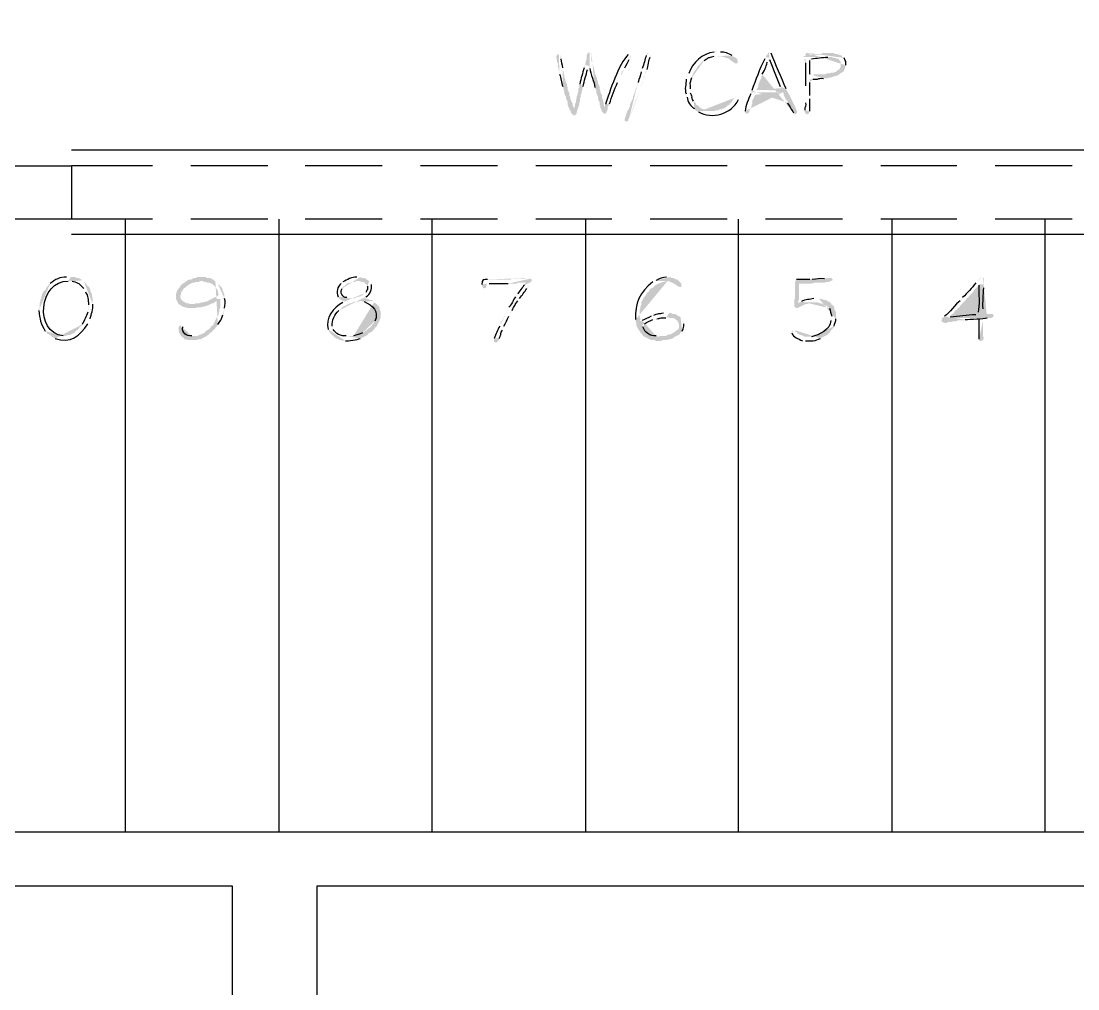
# Model space of a CAD drawing. Header units: inches. Extents: x -167 to 6071, y -6287 to -2731.
# Drawn here: x 1539.6 to 1608.5, y -5839.3 to -5776.1 of the extents above; entities that cross this region are included whole.
import ezdxf

# ---------------------------------------------------------------- set-up
doc = ezdxf.new("R2010")
doc.units = ezdxf.units.IN
doc.header["$LTSCALE"] = 96
doc.header["$MEASUREMENT"] = 0
doc.layers.add('PDF_Geometry', color=7, linetype='Continuous', true_color=0x4a4a4a)
doc.layers.add('PDF_Solid Fills', color=7, linetype='Continuous')

msp = doc.modelspace()

# ---------------------------------------------------------------- hatches: boundary and pattern name
at = {"layer": 'PDF_Solid Fills', "transparency": 33554559}
h = msp.add_hatch(color=256, dxfattribs=at)
h.paths.add_polyline_path([(1574.677, -5778.282), (1574.57, -5778.335), (1574.517, -5778.442), (1574.517, -5778.549), (1574.57, -5778.709), (1574.57, -5778.815), (1574.623, -5778.922), (1574.623, -5779.189), (1574.677, -5779.242), (1574.677, -5779.349), (1574.73, -5779.455), (1574.73, -5779.615)], flags=0)
h.paths.add_polyline_path([(1574.943, -5780.415), (1574.997, -5780.522), (1574.997, -5780.629), (1575.05, -5780.789), (1575.05, -5780.895), (1575.103, -5781.002), (1575.157, -5781.109), (1575.157, -5781.215), (1575.21, -5781.322), (1575.263, -5781.429), (1575.263, -5781.589), (1575.317, -5781.749), (1575.423, -5781.962), (1575.477, -5782.069), (1575.477, -5782.122), (1575.53, -5782.175), (1575.637, -5782.282), (1575.743, -5782.282), (1575.85, -5782.175), (1575.85, -5782.069), (1575.903, -5781.909), (1575.69, -5781.909), (1575.69, -5781.855), (1575.637, -5781.749), (1575.583, -5781.642), (1575.583, -5781.535), (1575.53, -5781.429), (1575.477, -5781.322), (1575.423, -5781.215), (1575.423, -5781.109), (1575.37, -5781.002), (1575.37, -5780.842), (1575.317, -5780.735), (1575.263, -5780.629), (1575.263, -5780.469), (1575.21, -5780.362), (1575.21, -5780.255), (1575.103, -5780.042), (1575.103, -5779.935), (1575.05, -5779.829), (1575.05, -5779.669), (1574.997, -5779.562), (1574.997, -5779.455), (1574.943, -5779.349), (1574.943, -5779.189)], flags=0)
h.paths.add_polyline_path([(1574.837, -5778.602), (1574.837, -5778.549), (1574.783, -5778.389), (1574.73, -5778.335)], flags=0)
h = msp.add_hatch(color=256, dxfattribs=at)
h.paths.add_polyline_path([(1576.703, -5778.175), (1576.65, -5778.175), (1576.543, -5778.282), (1576.49, -5778.389), (1576.49, -5778.655), (1576.437, -5778.762), (1576.437, -5778.869), (1576.383, -5778.975), (1576.65, -5779.082), (1576.65, -5779.135), (1576.703, -5779.242)], flags=0)
h.paths.add_polyline_path([(1577.023, -5780.469), (1577.13, -5780.682), (1577.13, -5780.842), (1577.183, -5780.949), (1577.237, -5781.109), (1577.237, -5781.215), (1577.29, -5781.375), (1577.343, -5781.429), (1577.343, -5781.589), (1577.397, -5781.695), (1577.397, -5781.802), (1577.45, -5781.909), (1577.503, -5782.069), (1577.557, -5782.122), (1577.663, -5782.175), (1577.77, -5782.175), (1577.77, -5782.122), (1577.877, -5781.909), (1577.877, -5781.749), (1577.663, -5781.749), (1577.61, -5781.589), (1577.61, -5781.482), (1577.557, -5781.375), (1577.557, -5781.269), (1577.503, -5781.162), (1577.503, -5781.002), (1577.45, -5780.895), (1577.397, -5780.789), (1577.397, -5780.682), (1577.343, -5780.575), (1577.343, -5780.415), (1577.29, -5780.309), (1577.237, -5780.202), (1577.237, -5780.095), (1577.183, -5779.989), (1577.183, -5779.882), (1577.077, -5779.669), (1577.023, -5779.455), (1576.97, -5779.242), (1576.917, -5779.082), (1576.863, -5778.975), (1576.863, -5778.815), (1576.81, -5778.762), (1576.81, -5778.442), (1576.863, -5778.335), (1576.81, -5778.229)], flags=0)
h = msp.add_hatch(color=256, dxfattribs=at)
h.paths.add_polyline_path([(1579.263, -5778.335), (1579.21, -5778.335)], flags=0)
h.paths.add_polyline_path([(1577.717, -5781.589), (1577.663, -5781.749), (1577.877, -5781.749), (1577.93, -5781.642), (1577.983, -5781.535)], flags=0)
h.paths.add_polyline_path([(1578.517, -5780.149), (1578.623, -5779.935), (1578.677, -5779.829), (1578.73, -5779.722), (1578.73, -5779.615), (1578.783, -5779.509), (1578.837, -5779.402), (1578.943, -5779.295), (1578.997, -5779.189)], flags=0)
h.paths.add_polyline_path([(1579.263, -5778.655), (1579.37, -5778.495), (1579.37, -5778.335)], flags=0)
h = msp.add_hatch(color=256, dxfattribs=at)
h.paths.add_polyline_path([(1580.543, -5778.229), (1580.49, -5778.229), (1580.437, -5778.282), (1580.383, -5778.389)], flags=0)
h.paths.add_polyline_path([(1580.117, -5779.242), (1580.117, -5779.349), (1580.063, -5779.455)], flags=0)
h.paths.add_polyline_path([(1579.85, -5780.149), (1579.85, -5780.255), (1579.797, -5780.362), (1579.743, -5780.469), (1579.69, -5780.575), (1579.69, -5780.682), (1579.637, -5780.789), (1579.583, -5780.949), (1579.53, -5781.055), (1579.53, -5781.162), (1579.477, -5781.269), (1579.317, -5781.589), (1579.317, -5781.695), (1579.263, -5781.855), (1579.157, -5782.015), (1579.103, -5782.175), (1579.05, -5782.335), (1578.997, -5782.442), (1578.997, -5782.549), (1578.943, -5782.549), (1578.997, -5782.655), (1579.103, -5782.709), (1579.157, -5782.655), (1579.21, -5782.655), (1579.21, -5782.549), (1579.263, -5782.495)], flags=0)
h.paths.add_polyline_path([(1579.263, -5782.495, 0.021773), (1580.01, -5780.522)], flags=0)
h.paths.add_polyline_path([(1580.01, -5780.522), (1580.063, -5780.415), (1580.117, -5780.255), (1580.117, -5780.149), (1580.17, -5780.042), (1580.223, -5779.935), (1580.223, -5779.829), (1580.33, -5779.615), (1580.33, -5779.509), (1580.383, -5779.402), (1580.437, -5779.295)], flags=0)
h.paths.add_polyline_path([(1580.65, -5778.495), (1580.65, -5778.389), (1580.597, -5778.282)], flags=0)
h = msp.add_hatch(color=256, dxfattribs=at)
h.paths.add_polyline_path([(1585.023, -5778.122), (1584.917, -5778.122), (1584.81, -5778.175)], flags=0)
h.paths.add_polyline_path([(1583.157, -5779.562), (1583.103, -5779.669), (1583.05, -5779.775), (1582.997, -5779.935)], flags=0)
h.paths.add_polyline_path([(1582.997, -5780.895), (1582.997, -5781.002), (1583.05, -5781.109)], flags=0)
h.paths.add_polyline_path([(1583.53, -5781.855), (1583.583, -5781.962), (1583.69, -5782.015), (1584.703, -5782.015), (1584.597, -5782.015), (1584.437, -5781.962), (1584.33, -5781.962), (1584.223, -5781.909), (1584.117, -5781.909), (1584.01, -5781.855), (1583.903, -5781.802), (1583.743, -5781.642), (1583.637, -5781.589), (1583.637, -5781.535), (1583.53, -5781.429), (1583.477, -5781.375)], flags=0)
h.paths.add_polyline_path([(1583.263, -5780.842), (1583.263, -5780.575)], flags=0)
h.paths.add_polyline_path([(1583.37, -5779.829), (1583.37, -5779.722), (1583.477, -5779.509), (1583.53, -5779.402), (1583.637, -5779.295), (1583.69, -5779.189), (1583.743, -5779.082), (1583.797, -5779.029), (1583.903, -5778.975), (1583.957, -5778.869), (1584.063, -5778.762), (1584.17, -5778.709)], flags=0)
h.paths.add_polyline_path([(1584.81, -5778.442), (1586.037, -5778.442), (1585.983, -5778.389)], flags=0)
h.paths.add_polyline_path([(1585.237, -5778.175), (1585.13, -5778.122)], flags=0)
h = msp.add_hatch(color=256, dxfattribs=at)
h.paths.add_polyline_path([(1588.383, -5778.175), (1588.33, -5778.229), (1588.33, -5778.282), (1588.223, -5778.389), (1588.17, -5778.495), (1588.437, -5778.549), (1588.437, -5778.655)], flags=0)
h.paths.add_polyline_path([(1589.13, -5780.415), (1589.183, -5780.522), (1587.583, -5780.629), (1589.557, -5780.682), (1589.503, -5780.575)], flags=0)
h.paths.add_polyline_path([(1588.543, -5778.229), (1588.49, -5778.175)], flags=0)
h = msp.add_hatch(color=256, dxfattribs=at)
h.paths.add_polyline_path([(1590.943, -5778.229), (1590.837, -5778.229), (1590.783, -5778.282), (1590.783, -5778.389), (1590.677, -5778.442), (1590.623, -5778.495), (1592.49, -5778.495), (1592.597, -5778.549), (1592.703, -5778.549), (1592.81, -5778.602), (1592.917, -5778.602), (1592.97, -5778.655), (1593.023, -5778.762), (1593.077, -5778.815), (1593.077, -5779.135), (1593.023, -5779.242), (1592.97, -5779.295), (1592.863, -5779.349), (1592.757, -5779.455), (1592.597, -5779.509), (1592.437, -5779.509), (1592.383, -5779.562), (1592.17, -5779.562), (1592.063, -5779.615), (1591.37, -5779.615), (1591.21, -5779.669), (1591.05, -5779.669), (1592.917, -5779.669), (1593.023, -5779.562), (1593.13, -5779.509), (1593.237, -5779.455), (1593.29, -5779.349), (1593.343, -5779.242), (1593.343, -5779.135), (1593.397, -5779.029)], flags=0)
h.paths.add_polyline_path([(1593.29, -5778.549), (1593.183, -5778.495), (1593.13, -5778.389), (1593.077, -5778.389), (1593.023, -5778.335), (1591.05, -5778.335), (1590.997, -5778.229)], flags=0)
for points in [[(1592.277, -5778.229), (1591.903, -5778.229), (1591.797, -5778.282), (1591.423, -5778.282), (1591.317, -5778.335), (1591.05, -5778.335), (1593.023, -5778.335), (1592.917, -5778.335), (1592.81, -5778.282), (1592.703, -5778.282), (1592.597, -5778.229), (1592.437, -5778.229)], [(1586.037, -5778.442), (1585.023, -5778.442), (1585.29, -5778.442), (1585.397, -5778.495), (1585.503, -5778.495), (1585.557, -5778.549), (1585.663, -5778.549), (1585.77, -5778.602), (1585.877, -5778.709), (1585.983, -5778.762), (1586.037, -5778.815), (1586.143, -5778.869), (1586.25, -5778.922), (1586.357, -5778.869), (1586.357, -5778.709), (1586.303, -5778.602), (1586.25, -5778.549), (1586.143, -5778.495)], [(1551.37, -5792.842), (1551.103, -5792.842), (1550.997, -5792.895), (1550.89, -5792.895), (1550.783, -5792.949), (1550.677, -5793.002), (1550.517, -5793.002), (1550.41, -5793.109), (1550.303, -5793.162), (1550.25, -5793.215), (1550.143, -5793.269), (1549.983, -5793.429), (1549.93, -5793.535), (1549.823, -5793.642), (1549.77, -5793.749), (1549.717, -5793.909), (1549.717, -5794.282), (1549.77, -5794.389), (1549.877, -5794.602), (1550.783, -5794.602), (1550.623, -5794.602), (1550.517, -5794.549), (1550.41, -5794.549), (1550.303, -5794.495), (1550.197, -5794.442), (1550.143, -5794.389), (1550.037, -5794.282), (1549.983, -5794.175), (1549.983, -5794.069), (1550.037, -5793.962), (1550.037, -5793.855), (1550.143, -5793.695), (1550.197, -5793.589), (1550.303, -5793.535), (1550.41, -5793.429), (1550.517, -5793.375), (1550.57, -5793.322), (1550.677, -5793.269), (1550.783, -5793.215), (1550.89, -5793.215), (1550.997, -5793.162), (1551.157, -5793.162), (1551.263, -5793.109), (1552.277, -5793.109), (1552.17, -5793.055), (1552.117, -5793.002), (1552.01, -5792.949), (1551.903, -5792.895), (1551.743, -5792.895), (1551.637, -5792.842), (1551.53, -5792.842)], [(1552.117, -5794.229), (1552.01, -5794.282), (1551.903, -5794.335), (1551.69, -5794.442), (1551.583, -5794.442), (1551.477, -5794.495), (1551.37, -5794.495), (1551.21, -5794.549), (1550.997, -5794.549), (1550.89, -5794.602), (1549.877, -5794.602), (1549.983, -5794.655), (1550.037, -5794.709), (1550.143, -5794.762), (1550.25, -5794.815), (1550.357, -5794.815), (1550.463, -5794.869), (1550.997, -5794.869), (1551.103, -5794.815), (1551.37, -5794.815), (1551.477, -5794.762), (1551.583, -5794.762), (1551.69, -5794.709), (1551.743, -5794.709), (1551.957, -5794.602), (1552.063, -5794.549), (1552.17, -5794.549), (1552.277, -5794.442), (1552.383, -5794.389), (1552.49, -5794.335), (1552.543, -5794.282)], [(1590.41, -5794.495), (1590.303, -5794.549), (1590.89, -5794.602), (1590.997, -5794.549), (1591.157, -5794.549), (1591.263, -5794.495), (1591.423, -5794.495)]]:
    msp.add_hatch(color=256, dxfattribs=at).paths.add_polyline_path(points)
h = msp.add_hatch(color=256, dxfattribs=at)
h.paths.add_polyline_path([(1576.383, -5778.975), (1576.33, -5779.082), (1576.33, -5779.189)], flags=0)
h.paths.add_polyline_path([(1576.063, -5780.255), (1576.01, -5780.362), (1576.01, -5780.469), (1575.957, -5780.575), (1575.957, -5780.735), (1575.903, -5780.842), (1575.903, -5780.949), (1575.85, -5781.055), (1575.85, -5781.162), (1575.797, -5781.322), (1575.797, -5781.429), (1575.743, -5781.535), (1575.743, -5781.642), (1575.69, -5781.802), (1575.69, -5781.909), (1575.903, -5781.909), (1575.957, -5781.749), (1576.01, -5781.589), (1576.01, -5781.482), (1576.063, -5781.375), (1576.063, -5781.215), (1576.117, -5781.109), (1576.117, -5780.949), (1576.17, -5780.842), (1576.17, -5780.735), (1576.223, -5780.629), (1576.223, -5780.522), (1576.277, -5780.415)], flags=0)
h.paths.add_polyline_path([(1576.543, -5779.295), (1576.597, -5779.189), (1576.65, -5779.082)], flags=0)
h = msp.add_hatch(color=256, dxfattribs=at)
h.paths.add_polyline_path([(1588.17, -5778.495), (1588.117, -5778.602)], flags=0)
h.paths.add_polyline_path([(1587.263, -5780.682), (1587.21, -5780.789), (1589.29, -5780.789), (1589.343, -5780.842), (1589.343, -5780.949), (1589.45, -5781.162), (1589.503, -5781.269), (1589.61, -5781.375), (1589.61, -5781.482)], flags=0)
h.paths.add_polyline_path([(1589.983, -5782.122), (1590.09, -5782.229), (1590.197, -5782.175), (1590.25, -5782.069), (1589.77, -5781.055), (1589.717, -5780.949), (1589.663, -5780.842), (1589.61, -5780.789), (1589.557, -5780.682), (1587.583, -5780.629), (1587.69, -5780.415), (1587.69, -5780.309), (1587.743, -5780.149), (1587.903, -5779.829), (1587.903, -5779.775), (1587.957, -5779.722), (1587.957, -5779.615)], flags=0)
h.paths.add_polyline_path([(1588.277, -5778.815), (1588.383, -5778.709), (1588.437, -5778.549)], flags=0)
h = msp.add_hatch(color=256, dxfattribs=at)
h.paths.add_polyline_path([(1590.623, -5778.495), (1590.677, -5778.602), (1590.783, -5778.655), (1590.783, -5778.869)], flags=0)
h.paths.add_polyline_path([(1590.783, -5780.362), (1590.783, -5781.482)], flags=0)
h.paths.add_polyline_path([(1590.73, -5781.962), (1590.73, -5782.069), (1590.783, -5782.175), (1590.89, -5782.229), (1590.997, -5782.175), (1590.997, -5782.069), (1591.05, -5782.015)], flags=0)
h.paths.add_polyline_path([(1591.05, -5781.215), (1591.05, -5781.002)], flags=0)
h.paths.add_polyline_path([(1591.05, -5780.149), (1591.05, -5779.935), (1591.263, -5779.935)], flags=0)
h.paths.add_polyline_path([(1591.957, -5779.882), (1592.223, -5779.882), (1592.33, -5779.829), (1592.437, -5779.829), (1592.543, -5779.775), (1592.597, -5779.775), (1592.703, -5779.722), (1592.81, -5779.722), (1592.863, -5779.669), (1592.917, -5779.669), (1591.05, -5779.669), (1591.05, -5779.615)], flags=0)
h.paths.add_polyline_path([(1591.05, -5778.709), (1591.05, -5778.602), (1591.157, -5778.602)], flags=0)
h.paths.add_polyline_path([(1592.223, -5778.495), (1592.33, -5778.495)], flags=0)
h = msp.add_hatch(color=256, dxfattribs=at)
h.paths.add_polyline_path([(1586.25, -5781.109), (1586.143, -5781.162), (1586.037, -5781.269), (1585.93, -5781.482), (1585.823, -5781.535), (1585.823, -5781.589), (1585.717, -5781.642), (1585.61, -5781.749), (1585.503, -5781.802), (1585.397, -5781.855), (1585.29, -5781.909), (1585.183, -5781.909), (1585.077, -5781.962), (1584.97, -5781.962), (1584.81, -5782.015), (1583.69, -5782.015), (1583.797, -5782.069)], flags=0)
h.paths.add_polyline_path([(1586.41, -5781.269), (1586.357, -5781.162)], flags=0)
h = msp.add_hatch(color=256, dxfattribs=at)
h.paths.add_polyline_path([(1587.21, -5780.789), (1587.21, -5780.895)], flags=0)
h.paths.add_polyline_path([(1586.837, -5782.015), (1586.837, -5782.122), (1586.943, -5782.175), (1586.997, -5782.175), (1587.05, -5782.122), (1587.103, -5782.069), (1587.103, -5781.962), (1587.21, -5781.855), (1587.263, -5781.642), (1587.263, -5781.589), (1587.317, -5781.482), (1587.317, -5781.322), (1587.477, -5781.002), (1587.477, -5780.949), (1589.29, -5780.789)], flags=0)
h = msp.add_hatch(color=256, dxfattribs=at)
h.paths.add_polyline_path([(1542.73, -5792.789), (1542.57, -5792.842)], flags=0)
h.paths.add_polyline_path([(1541.503, -5793.269), (1541.397, -5793.322), (1541.397, -5793.375), (1541.29, -5793.482), (1541.183, -5793.695), (1541.077, -5793.749), (1541.023, -5793.855), (1540.97, -5793.962), (1540.917, -5794.122), (1540.917, -5794.229), (1540.863, -5794.335), (1540.863, -5794.442), (1540.81, -5794.549), (1540.81, -5794.815), (1540.757, -5794.922), (1540.757, -5795.029)], flags=0)
h.paths.add_polyline_path([(1541.183, -5796.362), (1541.29, -5796.469), (1541.29, -5796.522), (1541.397, -5796.575), (1541.503, -5796.629), (1541.61, -5796.735), (1542.41, -5796.682), (1542.357, -5796.682)], flags=0)
h.paths.add_polyline_path([(1542.677, -5793.109), (1543.583, -5793.055), (1543.53, -5793.002), (1543.423, -5792.949), (1543.317, -5792.895), (1543.21, -5792.895), (1543.103, -5792.842), (1542.837, -5792.842)], flags=0)
h = msp.add_hatch(color=256, dxfattribs=at)
h.paths.add_polyline_path([(1561.61, -5792.842), (1561.503, -5792.842)], flags=0)
h.paths.add_polyline_path([(1560.597, -5793.162), (1560.543, -5793.162), (1560.49, -5793.269)], flags=0)
h.paths.add_polyline_path([(1560.277, -5794.122), (1560.33, -5794.229), (1561.077, -5794.229), (1560.97, -5794.229), (1560.863, -5794.175)], flags=0)
h.paths.add_polyline_path([(1560.543, -5793.589), (1560.597, -5793.482), (1560.703, -5793.429), (1560.81, -5793.322), (1560.863, -5793.269), (1560.97, -5793.215), (1561.077, -5793.215), (1561.183, -5793.162), (1561.343, -5793.162), (1561.45, -5793.109), (1562.303, -5793.109), (1562.25, -5793.055), (1562.143, -5793.002), (1562.09, -5792.949), (1561.983, -5792.895), (1561.823, -5792.895), (1561.717, -5792.842)], flags=0)
h = msp.add_hatch(color=256, dxfattribs=at)
h.paths.add_polyline_path([(1572.703, -5792.895), (1572.543, -5792.895), (1572.437, -5792.949), (1571.637, -5792.949), (1571.53, -5793.002), (1570.037, -5793.002)], flags=0)
h.paths.add_polyline_path([(1569.663, -5793.322), (1569.663, -5793.429), (1569.717, -5793.482), (1569.717, -5793.535), (1569.823, -5793.589), (1569.93, -5793.535), (1569.93, -5793.482), (1569.983, -5793.375), (1569.983, -5793.322), (1569.93, -5793.269), (1570.143, -5793.269)], flags=0)
h.paths.add_polyline_path([(1571.37, -5793.269), (1571.903, -5793.269), (1572.01, -5793.215), (1572.543, -5793.215), (1572.863, -5793.162), (1572.917, -5793.109), (1572.917, -5793.055), (1572.863, -5792.949), (1572.81, -5792.949)], flags=0)
h = msp.add_hatch(color=256, dxfattribs=at)
h.paths.add_polyline_path([(1581.77, -5792.842), (1581.717, -5792.842)], flags=0)
h.paths.add_polyline_path([(1581.023, -5793.055), (1580.917, -5793.109), (1581.877, -5793.109), (1581.983, -5793.162), (1582.09, -5793.215), (1582.197, -5793.269), (1582.303, -5793.322), (1582.41, -5793.429), (1582.463, -5793.429), (1582.517, -5793.482), (1582.677, -5793.482), (1582.677, -5793.269), (1582.623, -5793.215), (1582.41, -5793.002), (1582.357, -5793.002), (1582.25, -5792.949), (1582.143, -5792.895), (1582.037, -5792.895), (1581.93, -5792.842)], flags=0)
h = msp.add_hatch(color=256, dxfattribs=at)
h.paths.add_polyline_path([(1592.383, -5792.895), (1592.223, -5792.895), (1592.01, -5792.949)], flags=0)
h.paths.add_polyline_path([(1591.21, -5793.002), (1591.05, -5793.002)], flags=0)
h.paths.add_polyline_path([(1590.197, -5793.002), (1590.143, -5793.055), (1590.09, -5793.162), (1590.09, -5794.229), (1590.037, -5794.335), (1590.037, -5794.709), (1590.09, -5794.815), (1590.197, -5794.869), (1590.25, -5794.869), (1590.357, -5794.815), (1590.463, -5794.762), (1590.57, -5794.709), (1590.677, -5794.655), (1590.783, -5794.602), (1590.89, -5794.602), (1590.303, -5794.549), (1590.303, -5794.389), (1590.357, -5794.282), (1590.357, -5793.269), (1591.157, -5793.269), (1591.37, -5793.215), (1592.01, -5793.215), (1592.117, -5793.162), (1592.33, -5793.162), (1592.383, -5793.109), (1592.437, -5793.109), (1592.49, -5793.055), (1592.543, -5793.055), (1592.543, -5793.002), (1592.49, -5792.949), (1592.49, -5792.895)], flags=0)
h = msp.add_hatch(color=256, dxfattribs=at)
h.paths.add_polyline_path([(1602.25, -5792.842), (1602.143, -5792.895), (1602.09, -5793.002), (1602.037, -5793.002), (1601.983, -5793.109), (1601.877, -5793.215)], flags=0)
h.paths.add_polyline_path([(1601.023, -5794.175), (1600.97, -5794.282), (1600.863, -5794.389)], flags=0)
h.paths.add_polyline_path([(1599.85, -5795.402), (1599.797, -5795.455), (1599.69, -5795.509), (1599.69, -5795.562), (1599.637, -5795.669), (1599.69, -5795.775), (1599.85, -5795.829), (1600.01, -5795.829), (1600.063, -5795.775), (1600.277, -5795.775), (1600.383, -5795.722), (1600.597, -5795.722), (1600.703, -5795.669), (1601.077, -5795.669), (1601.183, -5795.615)], flags=0)
h.paths.add_polyline_path([(1602.623, -5795.509), (1602.89, -5795.509), (1600.117, -5795.509), (1600.117, -5795.455), (1600.223, -5795.402), (1600.277, -5795.295), (1600.383, -5795.242), (1600.49, -5795.135), (1600.543, -5795.029), (1600.65, -5794.975), (1600.703, -5794.869), (1600.81, -5794.815), (1600.863, -5794.709), (1601.023, -5794.549), (1601.13, -5794.442), (1601.237, -5794.335), (1601.29, -5794.229), (1601.397, -5794.175), (1601.45, -5794.069), (1601.557, -5793.962), (1601.717, -5793.802), (1601.77, -5793.695), (1601.877, -5793.589), (1601.93, -5793.535), (1602.037, -5793.429), (1602.09, -5793.322), (1602.41, -5793.322), (1602.41, -5792.895), (1602.357, -5792.895)], flags=0)
h = msp.add_hatch(color=256, dxfattribs=at)
h.paths.add_polyline_path([(1543.583, -5793.055), (1542.677, -5793.109), (1542.943, -5793.109)], flags=0)
h.paths.add_polyline_path([(1543.69, -5793.589), (1543.743, -5793.695), (1543.797, -5793.802)], flags=0)
h.paths.add_polyline_path([(1544.01, -5794.655), (1543.957, -5794.762), (1543.957, -5795.135)], flags=0)
h.paths.add_polyline_path([(1543.583, -5795.935), (1543.53, -5796.042), (1543.423, -5796.095), (1543.37, -5796.202), (1543.263, -5796.309), (1543.157, -5796.362), (1543.103, -5796.469), (1542.89, -5796.575), (1542.73, -5796.629), (1542.623, -5796.629), (1542.517, -5796.682), (1542.41, -5796.682), (1541.61, -5796.735), (1541.717, -5796.789), (1541.823, -5796.842)], flags=0)
h.paths.add_polyline_path([(1543.957, -5795.882), (1544.01, -5795.775), (1544.117, -5795.562)], flags=0)
h.paths.add_polyline_path([(1544.277, -5794.602), (1544.277, -5794.229), (1544.223, -5794.069), (1544.223, -5793.962), (1544.17, -5793.855), (1544.117, -5793.749), (1544.117, -5793.642), (1544.063, -5793.535), (1544.01, -5793.482), (1543.903, -5793.375), (1543.85, -5793.269), (1543.69, -5793.109)], flags=0)
h = msp.add_hatch(color=256, dxfattribs=at)
h.paths.add_polyline_path([(1552.277, -5793.109), (1551.37, -5793.109), (1551.477, -5793.109), (1551.583, -5793.162), (1551.69, -5793.162), (1551.797, -5793.215), (1551.903, -5793.215), (1552.01, -5793.269), (1552.117, -5793.322), (1552.17, -5793.375), (1552.223, -5793.429), (1552.277, -5793.535), (1552.383, -5793.642), (1552.437, -5793.749), (1552.437, -5793.855), (1552.49, -5793.962), (1552.437, -5794.069), (1552.33, -5794.122), (1552.223, -5794.175), (1552.117, -5794.229), (1552.543, -5794.282), (1552.597, -5794.282), (1552.597, -5794.815), (1552.543, -5794.922), (1552.543, -5795.082), (1552.49, -5795.189), (1552.49, -5795.295), (1552.437, -5795.402), (1552.383, -5795.455), (1552.17, -5795.882), (1552.117, -5795.989), (1552.01, -5796.042), (1551.957, -5796.149), (1551.85, -5796.255), (1551.743, -5796.309), (1551.637, -5796.362), (1551.583, -5796.469), (1551.37, -5796.575), (1551.317, -5796.575), (1551.21, -5796.629), (1551.103, -5796.682), (1550.73, -5796.682), (1551.637, -5796.735), (1551.69, -5796.682), (1551.797, -5796.629), (1551.957, -5796.469), (1552.063, -5796.415), (1552.117, -5796.309), (1552.223, -5796.255), (1552.277, -5796.149), (1552.383, -5796.042), (1552.437, -5795.935)], flags=0)
h.paths.add_polyline_path([(1552.757, -5795.295), (1552.81, -5795.242), (1552.81, -5795.135), (1552.863, -5795.029), (1552.863, -5794.869)], flags=0)
h.paths.add_polyline_path([(1552.863, -5794.229), (1552.863, -5793.962), (1552.81, -5793.855), (1552.757, -5793.749), (1552.757, -5793.642), (1552.703, -5793.535), (1552.65, -5793.482), (1552.543, -5793.375), (1552.437, -5793.269), (1552.383, -5793.162)], flags=0)
h = msp.add_hatch(color=256, dxfattribs=at)
h.paths.add_polyline_path([(1562.303, -5793.109), (1561.557, -5793.109), (1561.717, -5793.109), (1561.823, -5793.162), (1561.93, -5793.162), (1562.037, -5793.215), (1562.037, -5793.269), (1562.143, -5793.322), (1562.197, -5793.429)], flags=0)
h.paths.add_polyline_path([(1562.09, -5793.855), (1561.983, -5793.909), (1561.877, -5794.015), (1561.77, -5794.069), (1561.663, -5794.122), (1561.557, -5794.122), (1561.45, -5794.175), (1561.343, -5794.229), (1560.33, -5794.229), (1560.383, -5794.282), (1560.597, -5794.389), (1560.757, -5794.442), (1560.703, -5794.442), (1560.597, -5794.495)], flags=0)
h.paths.add_polyline_path([(1559.637, -5796.255, 0.291201), (1560.757, -5797.002)], flags=0)
h.paths.add_polyline_path([(1561.717, -5796.842), (1561.823, -5796.789), (1561.877, -5796.789), (1561.983, -5796.735), (1560.917, -5796.682), (1560.81, -5796.682)], flags=0)
h.paths.add_polyline_path([(1559.957, -5796.255), (1559.903, -5796.149), (1559.903, -5796.042)], flags=0)
h.paths.add_polyline_path([(1560.33, -5795.029), (1560.437, -5794.922), (1560.543, -5794.869), (1560.543, -5794.815), (1560.65, -5794.762), (1560.757, -5794.709), (1560.863, -5794.655), (1560.97, -5794.602), (1561.077, -5794.549), (1561.13, -5794.549), (1561.237, -5794.495), (1561.397, -5794.442), (1561.61, -5794.442), (1561.77, -5794.389), (1562.57, -5794.389), (1562.463, -5794.335), (1562.357, -5794.335), (1562.25, -5794.282), (1562.09, -5794.229), (1561.983, -5794.229), (1562.09, -5794.122)], flags=0)
h.paths.add_polyline_path([(1562.463, -5793.322), (1562.41, -5793.215)], flags=0)
h = msp.add_hatch(color=256, dxfattribs=at)
h.paths.add_polyline_path([(1572.863, -5793.162), (1572.543, -5793.215), (1572.49, -5793.269), (1572.437, -5793.375)], flags=0)
h.paths.add_polyline_path([(1572.01, -5793.962), (1571.957, -5794.069), (1571.85, -5794.122)], flags=0)
h.paths.add_polyline_path([(1571.423, -5794.815), (1571.317, -5795.029), (1571.263, -5795.135), (1571.21, -5795.242), (1571.157, -5795.349), (1571.103, -5795.402), (1571.103, -5795.455), (1571.05, -5795.562), (1570.997, -5795.669), (1570.89, -5795.775), (1570.89, -5795.935), (1570.837, -5796.042)], flags=0)
h.paths.add_polyline_path([(1570.463, -5796.842), (1570.463, -5797.109), (1570.677, -5797.109), (1570.677, -5797.055), (1570.783, -5796.895), (1570.783, -5796.842)], flags=0)
h.paths.add_polyline_path([(1570.997, -5796.309), (1571.05, -5796.149), (1571.103, -5796.042)], flags=0)
h.paths.add_polyline_path([(1571.423, -5795.402), (1571.477, -5795.295), (1571.53, -5795.189), (1571.583, -5795.082), (1571.637, -5795.029)], flags=0)
h.paths.add_polyline_path([(1572.01, -5794.389), (1572.063, -5794.335), (1572.117, -5794.229)], flags=0)
h.paths.add_polyline_path([(1572.597, -5793.589), (1572.703, -5793.482), (1572.757, -5793.322), (1572.81, -5793.269)], flags=0)
h = msp.add_hatch(color=256, dxfattribs=at)
h.paths.add_polyline_path([(1580.917, -5793.109), (1580.81, -5793.162)], flags=0)
h.paths.add_polyline_path([(1579.69, -5795.615), (1579.69, -5795.722), (1580.01, -5795.722), (1580.01, -5795.562), (1579.957, -5795.455), (1579.957, -5794.975), (1580.01, -5794.869), (1580.01, -5794.762), (1580.063, -5794.655), (1580.063, -5794.495), (1580.117, -5794.389), (1580.17, -5794.282), (1580.223, -5794.175), (1580.33, -5794.069), (1580.383, -5793.962), (1580.437, -5793.855), (1580.543, -5793.802), (1580.597, -5793.695), (1580.703, -5793.589), (1580.81, -5793.535), (1580.917, -5793.429), (1580.97, -5793.375), (1581.077, -5793.322), (1581.183, -5793.269), (1581.343, -5793.215), (1581.45, -5793.162), (1581.557, -5793.162), (1581.663, -5793.109), (1581.77, -5793.109)], flags=0)
h = msp.add_hatch(color=256, dxfattribs=at)
h.paths.add_polyline_path([(1602.41, -5793.322), (1602.09, -5793.322), (1602.09, -5793.375)], flags=0)
h.paths.add_polyline_path([(1602.037, -5795.135), (1602.037, -5795.295), (1601.877, -5795.295)], flags=0)
h.paths.add_polyline_path([(1600.223, -5795.455), (1600.117, -5795.509), (1602.89, -5795.509), (1602.997, -5795.455), (1603.05, -5795.402), (1603.05, -5795.349), (1602.997, -5795.242), (1602.357, -5795.242), (1602.357, -5794.922)], flags=0)
h.paths.add_polyline_path([(1602.41, -5793.535), (1602.41, -5793.429)], flags=0)
h = msp.add_hatch(color=256, dxfattribs=at)
h.paths.add_polyline_path([(1591.477, -5794.229), (1591.317, -5794.229)], flags=0)
h.paths.add_polyline_path([(1590.517, -5794.442), (1590.41, -5794.495), (1591.583, -5794.495), (1591.69, -5794.549), (1591.797, -5794.549), (1591.903, -5794.602), (1592.01, -5794.655), (1592.117, -5794.709), (1592.17, -5794.762), (1592.223, -5794.762), (1592.33, -5794.869)], flags=0)
h.paths.add_polyline_path([(1592.49, -5795.402), (1592.49, -5795.455), (1592.437, -5795.562), (1592.437, -5795.669)], flags=0)
h.paths.add_polyline_path([(1591.157, -5796.735), (1590.943, -5796.735), (1591.957, -5796.735), (1592.17, -5796.629), (1592.277, -5796.522), (1592.383, -5796.415), (1592.437, -5796.309), (1592.543, -5796.202), (1592.597, -5796.149), (1592.65, -5796.042)], flags=0)
h.paths.add_polyline_path([(1592.757, -5795.562), (1592.757, -5795.135), (1592.703, -5795.029), (1592.65, -5794.922), (1592.65, -5794.815), (1592.597, -5794.709), (1592.49, -5794.655), (1592.437, -5794.549), (1592.383, -5794.495), (1592.17, -5794.389), (1592.117, -5794.335), (1592.01, -5794.335), (1591.85, -5794.282), (1591.743, -5794.282), (1591.637, -5794.229)], flags=0)
h = msp.add_hatch(color=256, dxfattribs=at)
h.paths.add_polyline_path([(1562.57, -5794.389), (1561.77, -5794.389), (1561.877, -5794.442), (1561.983, -5794.442)], flags=0)
h.paths.add_polyline_path([(1562.677, -5795.722), (1562.623, -5795.829), (1562.517, -5795.935), (1562.463, -5796.042), (1562.357, -5796.149), (1562.25, -5796.202), (1562.143, -5796.309), (1562.09, -5796.309), (1561.983, -5796.415), (1561.877, -5796.469)], flags=0)
h.paths.add_polyline_path([(1561.29, -5796.682), (1560.917, -5796.682), (1561.983, -5796.735), (1562.09, -5796.682), (1562.197, -5796.629), (1562.25, -5796.522), (1562.463, -5796.415), (1562.623, -5796.255), (1562.677, -5796.149), (1562.783, -5796.095), (1562.837, -5795.989), (1562.997, -5795.669), (1563.05, -5795.509), (1563.05, -5795.082), (1562.997, -5794.975), (1562.997, -5794.869), (1562.943, -5794.762), (1562.837, -5794.655), (1562.783, -5794.602), (1562.73, -5794.549), (1562.623, -5794.495)], flags=0)
h = msp.add_hatch(color=256, dxfattribs=at)
h.paths.add_polyline_path([(1581.717, -5795.189), (1581.503, -5795.189)], flags=0)
h.paths.add_polyline_path([(1580.863, -5795.349), (1580.81, -5795.349), (1580.703, -5795.402)], flags=0)
h.paths.add_polyline_path([(1580.117, -5795.669), (1580.01, -5795.722), (1579.69, -5795.722), (1579.743, -5795.882), (1579.743, -5795.989), (1579.903, -5796.309), (1579.957, -5796.362), (1580.01, -5796.469), (1580.063, -5796.522), (1580.117, -5796.575), (1580.17, -5796.682), (1580.277, -5796.735), (1581.183, -5796.735), (1581.023, -5796.682)], flags=0)
h.paths.add_polyline_path([(1580.17, -5796.095), (1580.117, -5795.989), (1580.17, -5795.935), (1580.277, -5795.882)], flags=0)
h.paths.add_polyline_path([(1580.81, -5795.615), (1580.917, -5795.615), (1581.077, -5795.562)], flags=0)
h.paths.add_polyline_path([(1581.663, -5795.509), (1581.77, -5795.455), (1582.623, -5795.455), (1582.41, -5795.349), (1582.357, -5795.295), (1582.25, -5795.242), (1582.09, -5795.242), (1581.983, -5795.189), (1581.877, -5795.189)], flags=0)
h = msp.add_hatch(color=256, dxfattribs=at)
h.paths.add_polyline_path([(1582.623, -5795.455), (1581.77, -5795.455), (1581.877, -5795.509), (1582.143, -5795.509), (1582.25, -5795.562), (1582.303, -5795.615), (1582.41, -5795.669), (1582.517, -5795.882), (1582.517, -5796.149), (1582.463, -5796.255), (1582.357, -5796.309), (1582.25, -5796.415), (1582.143, -5796.469), (1582.09, -5796.522), (1581.983, -5796.575), (1581.877, -5796.575), (1581.77, -5796.629), (1581.663, -5796.682), (1581.29, -5796.682), (1581.183, -5796.735), (1580.277, -5796.735), (1580.383, -5796.789), (1580.597, -5796.895), (1580.703, -5796.949), (1580.917, -5796.949), (1581.023, -5797.002), (1581.343, -5797.002), (1581.503, -5796.949), (1581.717, -5796.949), (1581.877, -5796.895), (1581.983, -5796.895), (1582.09, -5796.842), (1582.197, -5796.789), (1582.25, -5796.735), (1582.357, -5796.682), (1582.463, -5796.629), (1582.57, -5796.575), (1582.623, -5796.469), (1582.73, -5796.362)], flags=0)
h.paths.add_polyline_path([(1582.837, -5795.882), (1582.783, -5795.775), (1582.783, -5795.669), (1582.73, -5795.562)], flags=0)
h = msp.add_hatch(color=256, dxfattribs=at)
h.paths.add_polyline_path([(1602.357, -5795.562), (1602.09, -5795.562), (1602.09, -5795.615)], flags=0)
h.paths.add_polyline_path([(1602.09, -5796.895), (1602.143, -5797.002), (1602.25, -5797.002), (1602.357, -5796.949), (1602.41, -5796.789), (1602.357, -5796.682), (1602.357, -5795.669)], flags=0)
h = msp.add_hatch(color=256, dxfattribs=at)
h.paths.add_polyline_path([(1549.983, -5795.989), (1549.93, -5796.042), (1549.877, -5796.095), (1549.877, -5796.362), (1549.93, -5796.469), (1550.037, -5796.682), (1550.09, -5796.735), (1550.197, -5796.789), (1550.25, -5796.895), (1550.357, -5796.895), (1550.463, -5796.949), (1551.05, -5796.949), (1551.157, -5796.895), (1551.317, -5796.895), (1551.423, -5796.842), (1551.53, -5796.789), (1551.637, -5796.735), (1550.73, -5796.682)], flags=0)
h.paths.add_polyline_path([(1550.143, -5796.095), (1550.09, -5795.989)], flags=0)
h = msp.add_hatch(color=256, dxfattribs=at)
h.paths.add_polyline_path([(1589.983, -5796.309), (1589.93, -5796.309), (1589.877, -5796.415), (1589.877, -5796.469)], flags=0)
h.paths.add_polyline_path([(1590.57, -5797.002), (1590.783, -5797.002)], flags=0)
h.paths.add_polyline_path([(1591.743, -5796.842), (1591.957, -5796.735), (1590.73, -5796.735), (1590.623, -5796.682), (1590.517, -5796.629), (1590.463, -5796.629), (1590.357, -5796.575), (1590.25, -5796.522), (1590.197, -5796.415), (1590.143, -5796.415), (1590.09, -5796.309)], flags=0)

# ---------------------------------------------------------------- linework, layer by layer
at = {"layer": 'PDF_Geometry', "color": 7}
for points in [[(1655.69, -5581.109), (1655.69, -5577.589), (1695.903, -5577.589), (1695.903, -5585.109), (1692.437, -5585.109), (1692.437, -5581.109), (1692.437, -5813.055), (1626.89, -5813.055), (1626.89, -5785.589), (1623.423, -5785.589), (1623.423, -5829.055), (1513.93, -5829.055)], [(1623.423, -5832.575), (1558.89, -5832.575), (1558.89, -5872.575), (1594.037, -5872.575), (1598.997, -5867.615), (1601.45, -5870.069), (1597.557, -5873.962), (1600.383, -5876.789), (1597.93, -5879.295), (1594.73, -5876.095), (1506.89, -5876.095), (1506.89, -5872.575), (1513.93, -5872.575), (1513.93, -5864.575), (1517.397, -5864.575), (1517.397, -5872.575)], [(1513.93, -5872.575), (1513.93, -5864.575), (1517.397, -5864.575), (1517.397, -5872.575), (1553.397, -5872.575), (1553.397, -5832.575), (1517.397, -5832.575), (1517.397, -5840.575), (1517.397, -5832.575)]]:
    msp.add_lwpolyline(points, dxfattribs=at)
at = {"layer": 'PDF_Geometry'}
for points in [[(1623.423, -5784.575), (1542.89, -5784.575)], [(1548.17, -5785.589), (1542.89, -5785.589)], [(1555.69, -5785.589), (1550.677, -5785.589)], [(1563.157, -5785.589), (1558.143, -5785.589)], [(1570.677, -5785.589), (1565.663, -5785.589)], [(1578.143, -5785.589), (1573.183, -5785.589)], [(1585.663, -5785.589), (1580.65, -5785.589)], [(1593.183, -5785.589), (1588.17, -5785.589)], [(1600.65, -5785.589), (1595.69, -5785.589)], [(1608.17, -5785.589), (1603.157, -5785.589)], [(1548.17, -5789.055), (1542.89, -5789.055)], [(1546.41, -5829.055), (1546.41, -5789.055)], [(1555.69, -5789.055), (1550.677, -5789.055)], [(1556.437, -5829.055), (1556.437, -5789.055)], [(1563.157, -5789.055), (1558.143, -5789.055)], [(1570.677, -5789.055), (1565.663, -5789.055)], [(1566.41, -5829.055), (1566.41, -5789.055)], [(1578.143, -5789.055), (1573.183, -5789.055)], [(1576.437, -5829.055), (1576.437, -5789.055)], [(1585.663, -5789.055), (1580.65, -5789.055)], [(1586.41, -5829.055), (1586.41, -5789.055)], [(1593.183, -5789.055), (1588.17, -5789.055)], [(1600.65, -5789.055), (1595.69, -5789.055)], [(1596.437, -5829.055), (1596.437, -5789.055)], [(1608.17, -5789.055), (1603.157, -5789.055)], [(1606.41, -5829.055), (1606.41, -5789.055)], [(1623.423, -5790.069), (1542.89, -5790.069)]]:
    msp.add_lwpolyline(points, dxfattribs=at)
at = {"layer": 'PDF_Geometry', "color": 7}
msp.add_lwpolyline([(1542.89, -5789.055), (1513.93, -5789.055), (1513.93, -5785.589), (1542.89, -5785.589)], close=True, dxfattribs=at)
for points in [[(1579.21, -5778.335), (1578.594, -5778.91), (1577.996, -5780.772), (1577.717, -5781.589)], [(1580.383, -5778.389), (1580.286, -5778.663), (1580.259, -5778.923), (1580.117, -5779.242)], [(1584.81, -5778.175), (1584.058, -5778.226), (1583.399, -5778.869), (1583.157, -5779.562)], [(1585.983, -5778.389), (1585.772, -5778.272), (1585.477, -5778.139), (1585.237, -5778.175)], [(1589.503, -5780.575), (1589.197, -5779.788), (1588.827, -5779.027), (1588.543, -5778.229)], [(1574.943, -5779.189), (1574.937, -5778.983), (1574.832, -5778.803), (1574.837, -5778.602)], [(1578.997, -5779.189), (1579.086, -5779.011), (1579.174, -5778.833), (1579.263, -5778.655)], [(1580.437, -5779.295), (1580.494, -5779.154), (1580.545, -5778.606), (1580.65, -5778.495)], [(1584.17, -5778.709), (1584.568, -5778.465), (1584.375, -5778.556), (1584.81, -5778.442)], [(1588.117, -5778.602), (1587.744, -5779.314), (1587.561, -5779.974), (1587.263, -5780.682)], [(1587.957, -5779.615), (1588.138, -5779.236), (1588.188, -5779.235), (1588.277, -5778.815)], [(1588.437, -5778.655), (1588.654, -5779.231), (1588.873, -5779.854), (1589.13, -5780.415)], [(1590.783, -5778.869), (1590.783, -5779.367), (1590.783, -5779.864), (1590.783, -5780.362)], [(1591.05, -5779.615), (1591.05, -5779.313), (1591.05, -5779.011), (1591.05, -5778.709)], [(1591.157, -5778.602), (1591.505, -5778.555), (1591.863, -5778.528), (1592.223, -5778.495)], [(1593.397, -5779.029), (1593.388, -5778.729), (1593.447, -5778.843), (1593.29, -5778.549)], [(1574.73, -5779.615), (1574.844, -5779.871), (1574.845, -5780.157), (1574.943, -5780.415)], [(1576.33, -5779.189), (1576.236, -5779.558), (1576.11, -5779.868), (1576.063, -5780.255)], [(1576.277, -5780.415), (1576.318, -5780.036), (1576.494, -5779.674), (1576.543, -5779.295)], [(1576.703, -5779.242), (1576.714, -5779.576), (1577.042, -5780.142), (1577.023, -5780.469)], [(1580.063, -5779.455), (1580.005, -5779.761), (1579.922, -5779.866), (1579.85, -5780.149)], [(1577.983, -5781.535), (1578.142, -5781.07), (1578.306, -5780.607), (1578.517, -5780.149)], [(1582.997, -5779.935), (1582.997, -5780.247), (1582.852, -5780.591), (1582.997, -5780.895)], [(1583.263, -5780.575), (1583.28, -5780.114), (1583.199, -5780.249), (1583.37, -5779.829)], [(1591.05, -5781.002), (1591.05, -5780.718), (1591.05, -5780.433), (1591.05, -5780.149)], [(1591.263, -5779.935), (1591.716, -5779.965), (1591.491, -5779.853), (1591.957, -5779.882)], [(1583.05, -5781.109), (1583.077, -5781.409), (1583.291, -5781.707), (1583.53, -5781.855)], [(1583.477, -5781.375), (1583.241, -5780.958), (1583.499, -5781.26), (1583.263, -5780.842)], [(1587.21, -5780.895), (1587.037, -5781.231), (1586.886, -5781.662), (1586.837, -5782.015)], [(1583.797, -5782.069), (1584.68, -5782.572), (1585.919, -5782.22), (1586.41, -5781.269)], [(1589.61, -5781.482), (1589.726, -5781.709), (1589.869, -5781.895), (1589.983, -5782.122)], [(1590.783, -5781.482), (1590.806, -5781.921), (1590.71, -5781.593), (1590.73, -5781.962)], [(1591.05, -5782.015), (1591.05, -5781.749), (1591.05, -5781.482), (1591.05, -5781.215)]]:
    msp.add_open_spline(points, degree=3, dxfattribs=at)
at = {"layer": 'PDF_Geometry'}
for points in [[(1542.57, -5792.842), (1542.145, -5792.834), (1541.822, -5792.992), (1541.503, -5793.269)], [(1561.503, -5792.842), (1561.174, -5792.832), (1560.89, -5793.021), (1560.597, -5793.162)], [(1581.717, -5792.842), (1581.481, -5792.871), (1581.237, -5792.927), (1581.023, -5793.055)], [(1542.357, -5796.682), (1540.417, -5796.463), (1540.784, -5793.059), (1542.677, -5793.109)], [(1542.943, -5793.109), (1543.469, -5793.274), (1543.286, -5793.2), (1543.69, -5793.589)], [(1560.49, -5793.269), (1560.222, -5793.458), (1560.145, -5793.837), (1560.277, -5794.122)], [(1560.863, -5794.175), (1560.556, -5794.215), (1560.38, -5793.824), (1560.543, -5793.589)], [(1562.09, -5794.122), (1562.398, -5793.994), (1562.493, -5793.631), (1562.463, -5793.322)], [(1562.197, -5793.429), (1562.189, -5793.732), (1562.238, -5793.554), (1562.09, -5793.855)], [(1570.037, -5793.002), (1569.787, -5792.991), (1569.629, -5792.988), (1569.663, -5793.322)], [(1570.143, -5793.269), (1570.552, -5793.269), (1570.961, -5793.269), (1571.37, -5793.269)], [(1572.437, -5793.375), (1572.312, -5793.479), (1572.061, -5793.815), (1572.01, -5793.962)], [(1572.117, -5794.229), (1572.3, -5794.032), (1572.438, -5793.807), (1572.597, -5793.589)], [(1580.81, -5793.162), (1579.966, -5793.815), (1579.626, -5794.548), (1579.69, -5795.615)], [(1591.05, -5793.002), (1590.766, -5793.002), (1590.481, -5793.002), (1590.197, -5793.002)], [(1592.01, -5792.949), (1591.569, -5792.935), (1591.599, -5792.951), (1591.21, -5793.002)], [(1601.877, -5793.215), (1601.63, -5793.565), (1601.338, -5793.866), (1601.023, -5794.175)], [(1602.09, -5793.375), (1602.061, -5793.827), (1602.15, -5794.751), (1602.037, -5795.135)], [(1602.357, -5794.922), (1602.348, -5794.368), (1602.353, -5794.075), (1602.41, -5793.535)], [(1543.797, -5793.802), (1543.981, -5794.095), (1543.969, -5794.295), (1544.01, -5794.655)], [(1552.863, -5794.869), (1552.874, -5794.666), (1553.001, -5794.427), (1552.863, -5794.229)], [(1571.85, -5794.122), (1571.726, -5794.319), (1571.582, -5794.671), (1571.423, -5794.815)], [(1591.317, -5794.229), (1591.061, -5794.34), (1590.758, -5794.27), (1590.517, -5794.442)], [(1544.117, -5795.562), (1544.168, -5795.271), (1544.309, -5794.946), (1544.277, -5794.602)], [(1560.597, -5794.495), (1559.988, -5794.817), (1559.414, -5795.533), (1559.637, -5796.255)], [(1561.983, -5794.442), (1562.545, -5794.662), (1562.981, -5795.095), (1562.677, -5795.722)], [(1571.637, -5795.029), (1571.799, -5794.684), (1571.806, -5794.687), (1572.01, -5794.389)], [(1592.33, -5794.869), (1592.423, -5795.035), (1592.397, -5795.236), (1592.49, -5795.402)], [(1600.863, -5794.389), (1600.578, -5794.581), (1600.162, -5795.187), (1599.85, -5795.402)], [(1540.757, -5795.029), (1540.821, -5795.521), (1540.87, -5795.946), (1541.183, -5796.362)], [(1543.957, -5795.135), (1543.829, -5795.416), (1543.739, -5795.651), (1543.583, -5795.935)], [(1552.437, -5795.935), (1552.701, -5795.535), (1552.608, -5795.769), (1552.757, -5795.295)], [(1559.903, -5796.042), (1559.853, -5795.67), (1560.062, -5795.271), (1560.33, -5795.029)], [(1571.103, -5796.042), (1571.21, -5795.829), (1571.317, -5795.615), (1571.423, -5795.402)], [(1580.703, -5795.402), (1580.483, -5795.527), (1580.329, -5795.57), (1580.117, -5795.669)], [(1580.277, -5795.882), (1580.454, -5795.793), (1580.632, -5795.704), (1580.81, -5795.615)], [(1581.503, -5795.189), (1581.126, -5795.335), (1581.365, -5795.13), (1580.863, -5795.349)], [(1581.077, -5795.562), (1581.358, -5795.544), (1581.204, -5795.479), (1581.663, -5795.509)], [(1592.437, -5795.669), (1592.375, -5796.287), (1591.695, -5796.611), (1591.157, -5796.735)], [(1592.65, -5796.042), (1592.669, -5795.881), (1592.761, -5795.728), (1592.757, -5795.562)], [(1601.877, -5795.295), (1601.315, -5795.306), (1600.778, -5795.43), (1600.223, -5795.455)], [(1601.183, -5795.615), (1601.548, -5795.576), (1602.378, -5795.583), (1602.623, -5795.509)], [(1602.09, -5795.615), (1602.09, -5796.042), (1602.09, -5796.469), (1602.09, -5796.895)], [(1541.823, -5796.842), (1542.819, -5797.204), (1543.446, -5796.687), (1543.957, -5795.882)], [(1550.73, -5796.682), (1550.393, -5796.687), (1550.08, -5796.483), (1550.143, -5796.095)], [(1560.81, -5796.682), (1560.48, -5796.715), (1560.11, -5796.535), (1559.957, -5796.255)], [(1570.837, -5796.042), (1570.677, -5796.298), (1570.57, -5796.559), (1570.463, -5796.842)], [(1570.783, -5796.842), (1571.019, -5796.423), (1570.761, -5796.727), (1570.997, -5796.309)], [(1581.023, -5796.682), (1580.654, -5796.704), (1580.278, -5796.449), (1580.17, -5796.095)], [(1582.73, -5796.362), (1582.822, -5796.117), (1582.85, -5796.146), (1582.837, -5795.882)], [(1560.757, -5797.002), (1560.939, -5797.01), (1561.567, -5796.928), (1561.717, -5796.842)], [(1561.877, -5796.469), (1561.684, -5796.599), (1561.486, -5796.584), (1561.29, -5796.682)], [(1589.877, -5796.469), (1589.982, -5796.799), (1590.302, -5796.853), (1590.57, -5797.002)], [(1590.783, -5797.002), (1591.12, -5797.01), (1591.451, -5797.022), (1591.743, -5796.842)]]:
    msp.add_open_spline(points, degree=3, dxfattribs=at)

doc.saveas('drawing.dxf')
